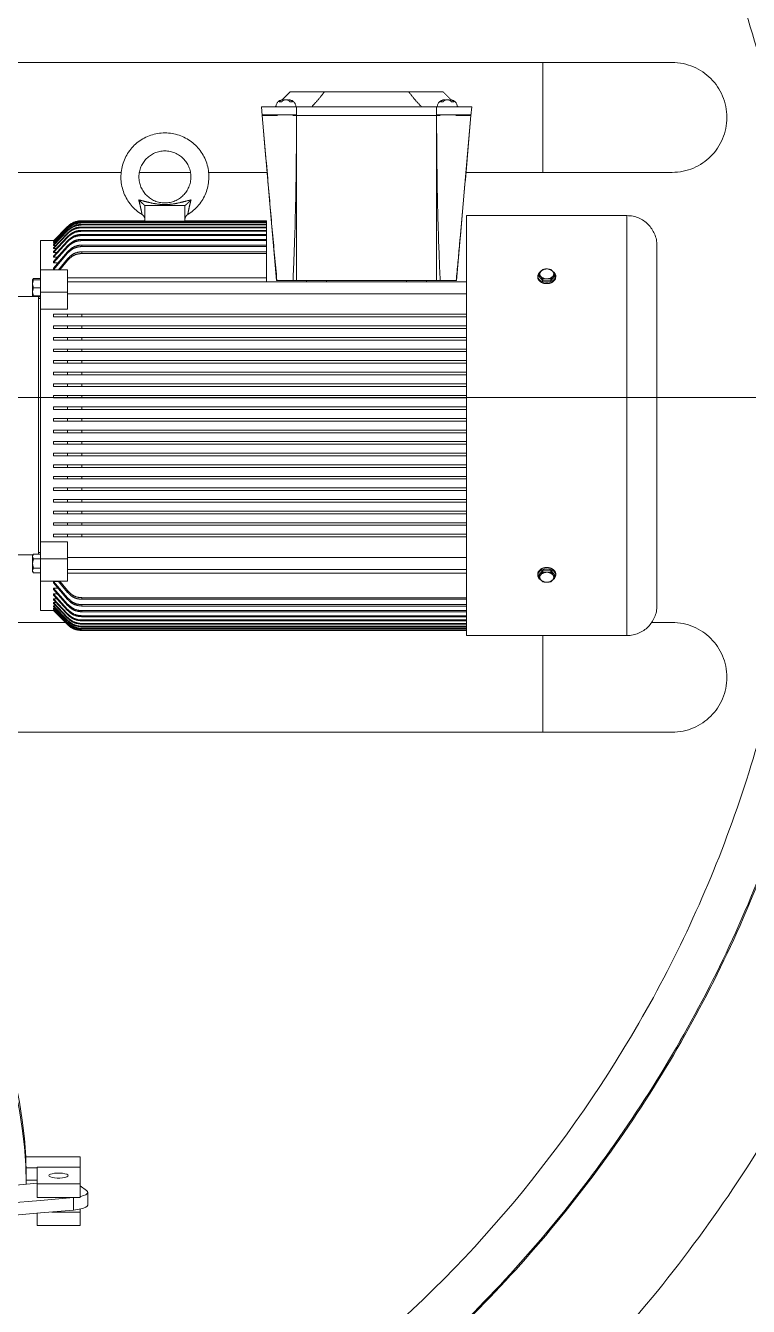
# Model space of a CAD drawing. Extents: x -681219 to -550379, y -242630 to -158199.
# Drawn here: x -647335 to -647000, y -208142 to -207547 of the extents above; entities that cross this region are included whole.
import ezdxf

# ---------------------------------------------------------------- set-up
doc = ezdxf.new("R2010")
doc.units = 0
doc.header["$LTSCALE"] = 1000
doc.linetypes.add('CENTER', pattern=[50.8, 31.75, -6.35, 6.35, -6.35])
doc.linetypes.add('DASHED2', pattern=[9.525, 6.35, -3.175])
doc.layers.get('0').update_dxf_attribs({"linetype": 'CONTINUOUS'})
doc.layers.add('future', color=4, linetype='DASHED2', lineweight=0)

# ---------------------------------------------------------------- blocks, each defined once
blk = doc.blocks.new('Meat tank 1000l-V')
for p, q in [((-460, 155.5), (-520, 155.5)), ((190, 155.5), (-460, 155.5)), ((-460, 130), (-460, 155.5)), ((-460, 155.5), (-460, 104.5)), ((-416.97, 138.19), (-416.99, 138.19)), ((-416.97, 138.19), (-416.74, 138.19)), ((-416.74, 137.91), (-416.74, 138.19)), ((-415.37, 138.19), (-415.82, 138.19)), ((-414.22, 138.19), (-414.44, 138.19)), ((-414.44, 138.19), (-414.44, 137.93)), ((-414.2, 138.19), (-414.22, 138.19)), ((-413.63, 141.9), (-397.71, 141.9)), ((-358.49, 141.9), (-397.71, 141.9)), ((-358.49, 141.9), (-342.57, 141.9)), ((-341.98, 138.19), (-341.99, 138.19)), ((-341.75, 138.19), (-341.98, 138.19)), ((-341.75, 138.19), (-341.75, 137.91)), ((-340.38, 138.19), (-340.83, 138.19)), ((-339.23, 138.19), (-339.45, 138.19)), ((-339.45, 137.93), (-339.45, 138.19)), ((-339.21, 138.19), (-339.23, 138.19)), ((-426.6, 130.96), (-426.94, 134.94)), ((-410.6, 134.94), (-426.94, 134.94)), ((-426.62, 131.22), (-410.6, 131.22)), ((-426.6, 130.96), (-426.62, 131.22)), ((-419.56, 130.96), (-426.6, 130.96)), ((-419.56, 130.94), (-426.59, 130.94)), ((-426.59, 130.94), (-426.59, 130.94)), ((-419.88, 54.22), (-426.59, 130.94)), ((-420.59, 134.94), (-420.14, 135.38)), ((-419.73, 130.96), (-419.73, 130.94)), ((-419.56, 130.94), (-419.56, 130.96)), ((-410.6, 130.96), (-412.36, 130.96)), ((-412.36, 130.96), (-412.36, 130.94)), ((-412.36, 130.94), (-410.6, 130.94)), ((-410.6, 134.94), (-410.6, 130.96)), ((-345.6, 134.94), (-410.6, 134.94)), ((-410.6, 131.22), (-410.6, 130.96)), ((-410.6, 130.96), (-345.6, 130.96)), ((-410.6, 130.96), (-410.6, 130.96)), ((-410.6, 130.96), (-410.6, 130.94)), ((-345.6, 130.94), (-410.6, 130.94)), ((-410.6, 130.94), (-410.6, 54.22)), ((-410.6, 130.94), (-410.6, 130.94)), ((-345.6, 130.96), (-345.6, 134.94)), ((-329.25, 134.94), (-345.6, 134.94)), ((-345.6, 130.96), (-345.59, 130.96)), ((-345.6, 130.96), (-345.6, 130.94)), ((-345.6, 54.22), (-345.6, 130.94)), ((-345.59, 130.94), (-345.6, 130.94)), ((-345.59, 131.22), (-329.58, 131.22)), ((-345.59, 130.96), (-345.59, 131.22)), ((-343.83, 130.96), (-345.59, 130.96)), ((-345.59, 130.94), (-343.83, 130.94)), ((-343.83, 130.94), (-343.83, 130.96)), ((-329.6, 130.96), (-336.64, 130.96)), ((-336.64, 130.96), (-336.64, 130.94)), ((-336.64, 130.94), (-329.6, 130.94)), ((-336.46, 130.94), (-336.46, 130.96)), ((-329.6, 130.94), (-336.31, 54.22)), ((-336.04, 135.37), (-335.61, 134.94)), ((-329.25, 134.94), (-329.6, 130.96)), ((-329.58, 131.22), (-329.6, 130.96)), ((-460, 104.5), (-460, 130)), ((-520, 104.5), (-460, 104.5)), ((-460, 104.5), (-424.28, 104.5)), ((-331.91, 104.5), (-304.71, 104.5)), ((-296.28, 104.5), (-272.51, 104.5)), ((-264.08, 104.5), (-150, 104.5)), ((-424.53, 84.4), (-499.07, 84.4)), ((-499.07, 84.4), (-499.07, -110.6)), ((-424.53, 84.4), (-424.53, -110.6)), ((-293.68, 89.04), (-275.11, 89.04)), ((-293.68, 89.04), (-293.68, 81.79)), ((-275.11, 89.04), (-275.11, 81.79)), ((-293.68, 82.06), (-331.67, 82.06)), ((-331.67, 82.06), (-331.67, 82.02)), ((-331.67, 82.02), (-293.68, 82.02)), ((-331.67, 81.79), (-331.67, 82.02)), ((-245.76, 81.79), (-331.67, 81.79)), ((-331.67, 81.79), (-331.67, 81.68)), ((-331.67, 81.68), (-245.76, 81.68)), ((-331.67, 81.21), (-331.67, 81.68)), ((-245.76, 81.21), (-331.67, 81.21)), ((-331.67, 81.21), (-331.67, 81.04)), ((-331.67, 81.04), (-245.76, 81.04)), ((-331.67, 80.32), (-331.67, 81.04)), ((-245.76, 80.32), (-331.67, 80.32)), ((-331.67, 80.32), (-331.67, 80.08)), ((-331.67, 80.08), (-245.76, 80.08)), ((-331.67, 79.11), (-331.67, 80.08)), ((-245.76, 79.11), (-331.67, 79.11)), ((-331.67, 79.11), (-331.67, 78.79)), ((-331.67, 78.79), (-245.76, 78.79)), ((-331.67, 77.56), (-331.67, 78.79)), ((-245.76, 77.56), (-331.67, 77.56)), ((-331.67, 77.56), (-331.67, 77.17)), ((-245.76, 82.06), (-275.11, 82.06)), ((-275.11, 82.02), (-245.76, 82.02)), ((-245.76, 82.06), (-245.76, 82.02)), ((-245.76, 81.79), (-245.76, 81.68)), ((-245.76, 81.21), (-245.76, 81.04)), ((-245.76, 80.32), (-245.76, 80.08)), ((-245.76, 79.11), (-245.76, 78.79)), ((-245.76, 77.56), (-245.76, 77.17)), ((-239.19, 79.06), (-239.76, 79.46)), ((-239.19, 79.34), (-239.19, 79.3)), ((-232.62, 72.77), (-239.19, 79.34)), ((-239.19, 79.3), (-232.62, 72.73)), ((-239.19, 79.06), (-239.19, 78.95)), ((-232.62, 72.47), (-239.19, 79.06)), ((-239.19, 78.95), (-232.62, 72.35)), ((-239.19, 78.46), (-239.19, 78.29)), ((-232.62, 71.83), (-239.19, 78.46)), ((-239.19, 78.29), (-232.62, 71.64)), ((-239.19, 77.55), (-239.19, 77.3)), ((-232.62, 70.84), (-239.19, 77.55)), ((-331.67, 77.17), (-245.76, 77.17)), ((-331.67, 75.66), (-331.67, 77.17)), ((-245.76, 75.66), (-331.67, 75.66)), ((-331.67, 75.66), (-331.67, 75.19)), ((-331.67, 75.19), (-245.76, 75.19)), ((-331.67, 73.39), (-331.67, 75.19)), ((-245.76, 73.39), (-331.67, 73.39)), ((-331.67, 73.39), (-331.67, 72.83)), ((-331.67, 72.83), (-245.76, 72.83)), ((-331.67, 70.71), (-331.67, 72.83)), ((-245.76, 75.66), (-245.76, 75.19)), ((-245.76, 73.39), (-245.76, 72.83)), ((-239.19, 77.3), (-232.62, 70.57)), ((-239.19, 76.3), (-239.19, 75.97)), ((-232.62, 69.49), (-239.19, 76.3)), ((-239.19, 75.97), (-232.62, 69.13)), ((-239.19, 74.7), (-239.19, 74.29)), ((-232.62, 67.76), (-239.19, 74.7)), ((-239.19, 74.29), (-232.62, 67.32)), ((-239.19, 72.74), (-239.19, 72.25)), ((-232.62, 65.62), (-239.19, 72.74)), ((-239.19, 72.25), (-232.62, 65.09)), ((-232.62, 71.64), (-233.41, 71.64)), ((-232.62, 72.35), (-233.15, 72.35)), ((-232.62, 72.73), (-232.88, 72.73)), ((-226.66, 72.79), (-232.65, 72.79)), ((-232.62, 72.73), (-232.62, 72.77)), ((-232.62, 72.35), (-232.62, 72.47)), ((-232.62, 71.64), (-232.62, 71.83)), ((-226.66, 72.79), (-226.66, 59.17)), ((-245.76, 70.71), (-331.67, 70.71)), ((-331.67, 70.71), (-331.67, 70.05)), ((-331.67, 70.05), (-245.76, 70.05)), ((-331.67, 67.58), (-331.67, 70.05)), ((-245.76, 67.58), (-331.67, 67.58)), ((-331.67, 67.58), (-331.67, 66.82)), ((-331.67, 66.82), (-245.76, 66.82)), ((-331.67, 55.5), (-331.67, 66.82)), ((-245.76, 70.71), (-245.76, 70.05)), ((-245.76, 67.58), (-245.76, 66.82)), ((-239.19, 70.39), (-239.19, 69.8)), ((-232.62, 63.05), (-239.19, 70.39)), ((-239.19, 69.8), (-232.62, 62.41)), ((-239.19, 67.61), (-239.19, 66.92)), ((-232.62, 59.99), (-239.19, 67.61)), ((-239.19, 66.92), (-232.62, 59.24)), ((-232.62, 67.32), (-234.19, 67.32)), ((-232.62, 69.13), (-233.92, 69.13)), ((-232.62, 70.57), (-233.67, 70.57)), ((-232.62, 70.57), (-232.62, 70.84)), ((-232.62, 69.13), (-232.62, 69.49)), ((-232.62, 67.32), (-232.62, 67.76)), ((-232.62, 65.09), (-232.62, 65.62)), ((-463.68, 59.44), (-461.8, 59.64)), ((-461.8, 59.64), (-459.92, 59.44)), ((-239.19, 64.36), (-239.19, 63.56)), ((-234.97, 59.24), (-239.19, 64.36)), ((-239.19, 63.56), (-235.62, 59.17)), ((-232.62, 62.41), (-234.71, 62.41)), ((-232.62, 65.09), (-234.45, 65.09)), ((-232.62, 62.41), (-232.62, 63.05)), ((-232.62, 59.24), (-232.62, 59.99)), ((-465.98, 56.36), (-465.98, 55.84)), ((-465.55, 57.14), (-464.61, 58.49)), ((-465.55, 56.36), (-465.55, 57.14)), ((-464.61, 56.19), (-465.55, 57.14)), ((-463.68, 54.06), (-465.55, 56.36)), ((-464.61, 58.49), (-463.68, 59.44)), ((-463.68, 54.84), (-464.61, 56.19)), ((-461.8, 55.04), (-463.68, 54.84)), ((-463.68, 54.06), (-463.68, 54.84)), ((-459.92, 54.06), (-463.68, 54.06)), ((-459.92, 54.84), (-461.8, 55.04)), ((-459.92, 59.44), (-458.98, 58.49)), ((-458.05, 56.36), (-459.92, 54.06)), ((-458.98, 56.19), (-459.92, 54.84)), ((-459.92, 54.06), (-459.92, 54.84)), ((-458.98, 58.49), (-458.05, 57.14)), ((-458.05, 57.14), (-458.98, 56.19)), ((-458.05, 56.36), (-458.05, 57.14)), ((-457.62, 55.84), (-457.62, 56.36)), ((-239.19, 53.7), (-424.53, 53.7)), ((-419.73, 54.22), (-419.88, 54.22)), ((-412.28, 54.22), (-419.73, 54.22)), ((-412.28, 54.22), (-410.6, 54.22)), ((-345.6, 54.22), (-410.6, 54.22)), ((-405.95, 54.22), (-405.95, 53.7)), ((-396.67, 53.7), (-396.67, 54.22)), ((-359.53, 54.22), (-359.53, 53.7)), ((-350.24, 53.7), (-350.24, 54.22)), ((-345.6, 54.22), (-343.92, 54.22)), ((-336.46, 54.22), (-343.92, 54.22)), ((-336.46, 54.22), (-336.31, 54.22)), ((-331.67, 55.5), (-331.67, 53.7)), ((-239.19, 55.5), (-331.67, 55.5)), ((-226.66, 59.17), (-239.19, 59.17)), ((-239.19, 59.17), (-239.19, 48.84)), ((-232.62, 59.24), (-234.97, 59.24)), ((-226.66, 59.17), (-226.66, 48.84)), ((-226.66, 55.21), (-223.28, 55.21)), ((-226.66, 54.63), (-223.28, 54.63)), ((-222.95, 54.63), (-223.28, 55.21)), ((-223.1, 54.63), (-223.28, 55.21)), ((-222.95, 52.78), (-223.28, 54.63)), ((-223.28, 54.63), (-222.95, 54.63)), ((-222.95, 52.78), (-222.95, 54.63)), ((-424.53, 48.13), (-239.19, 48.13)), ((-226.66, 48.84), (-239.19, 48.84)), ((-239.19, 48.84), (-239.19, 40.95)), ((-226.66, 50.92), (-223.28, 50.92)), ((-226.66, 48.84), (-226.66, 40.95)), ((-223.28, 50.92), (-222.95, 52.78)), ((-222.95, 49.06), (-223.28, 50.92)), ((-223.28, 47.2), (-222.95, 49.06)), ((-222.95, 49.06), (-222.95, 52.78)), ((-222.95, 47.2), (-222.95, 49.06)), ((-223.28, 47.2), (-226.66, 47.2)), ((-226.66, 46.63), (-225.66, 46.63)), ((-225.66, 45.9), (-226.66, 45.9)), ((-193.36, 46.9), (-225.66, 46.9)), ((-225.66, -72.83), (-225.66, 46.9)), ((-222.95, 47.2), (-223.28, 47.2)), ((-223.19, 46.9), (-223.1, 47.2)), ((-223.12, 46.9), (-222.95, 47.2)), ((-245.76, 38.59), (-424.53, 38.59)), ((-424.53, 37.39), (-245.76, 37.39)), ((-245.76, 37.39), (-245.76, 38.59)), ((-226.66, 40.95), (-239.19, 40.95)), ((-239.19, 38.59), (-239.19, 37.39)), ((-232.62, 38.59), (-239.19, 38.59)), ((-239.19, 37.39), (-232.62, 37.39)), ((-232.62, 37.39), (-232.62, 38.59)), ((-226.66, -67.15), (-226.66, 40.95)), ((-245.76, 33.21), (-424.53, 33.21)), ((-424.53, 32.01), (-245.76, 32.01)), ((-245.76, 32.01), (-245.76, 33.21)), ((-239.19, 33.21), (-239.19, 32.01)), ((-232.62, 33.21), (-239.19, 33.21)), ((-239.19, 32.01), (-232.62, 32.01)), ((-232.62, 32.01), (-232.62, 33.21)), ((-245.76, 27.84), (-424.53, 27.84)), ((-424.53, 26.63), (-245.76, 26.63)), ((-245.76, 26.63), (-245.76, 27.84)), ((-239.19, 27.84), (-239.19, 26.63)), ((-232.62, 27.84), (-239.19, 27.84)), ((-239.19, 26.63), (-232.62, 26.63)), ((-232.62, 26.63), (-232.62, 27.84)), ((-245.76, 22.46), (-424.53, 22.46)), ((-424.53, 21.25), (-245.76, 21.25)), ((-245.76, 21.25), (-245.76, 22.46)), ((-239.19, 22.46), (-239.19, 21.25)), ((-232.62, 22.46), (-239.19, 22.46)), ((-239.19, 21.25), (-232.62, 21.25)), ((-232.62, 21.25), (-232.62, 22.46)), ((-245.76, 17.08), (-424.53, 17.08)), ((-424.53, 15.88), (-245.76, 15.88)), ((-245.76, 15.88), (-245.76, 17.08)), ((-239.19, 17.08), (-239.19, 15.88)), ((-232.62, 17.08), (-239.19, 17.08)), ((-239.19, 15.88), (-232.62, 15.88)), ((-232.62, 15.88), (-232.62, 17.08)), ((-245.76, 11.7), (-424.53, 11.7)), ((-424.53, 10.5), (-245.76, 10.5)), ((-245.76, 6.32), (-424.53, 6.32)), ((-245.76, 10.5), (-245.76, 11.7)), ((-245.76, 5.12), (-245.76, 6.32)), ((-239.19, 11.7), (-239.19, 10.5)), ((-232.62, 11.7), (-239.19, 11.7)), ((-239.19, 10.5), (-232.62, 10.5)), ((-239.19, 6.32), (-239.19, 5.12)), ((-232.62, 6.32), (-239.19, 6.32)), ((-232.62, 10.5), (-232.62, 11.7)), ((-232.62, 5.12), (-232.62, 6.32)), ((-424.53, 5.12), (-245.76, 5.12)), ((-245.76, 0.95), (-424.53, 0.95)), ((-245.76, -0.26), (-245.76, 0.95)), ((-239.19, 5.12), (-232.62, 5.12)), ((-239.19, 0.95), (-239.19, -0.26)), ((-232.62, 0.95), (-239.19, 0.95)), ((-232.62, -0.26), (-232.62, 0.95)), ((-424.53, -0.26), (-245.76, -0.26)), ((-245.76, -4.43), (-424.53, -4.43)), ((-424.53, -5.64), (-245.76, -5.64)), ((-245.76, -5.64), (-245.76, -4.43)), ((-239.19, -0.26), (-232.62, -0.26)), ((-239.19, -4.43), (-239.19, -5.64)), ((-232.62, -4.43), (-239.19, -4.43)), ((-239.19, -5.64), (-232.62, -5.64)), ((-232.62, -5.64), (-232.62, -4.43)), ((-245.76, -9.81), (-424.53, -9.81)), ((-424.53, -11.01), (-245.76, -11.01)), ((-245.76, -11.01), (-245.76, -9.81)), ((-239.19, -9.81), (-239.19, -11.01)), ((-232.62, -9.81), (-239.19, -9.81)), ((-239.19, -11.01), (-232.62, -11.01)), ((-232.62, -11.01), (-232.62, -9.81)), ((-245.76, -15.19), (-424.53, -15.19)), ((-424.53, -16.39), (-245.76, -16.39)), ((-245.76, -16.39), (-245.76, -15.19)), ((-239.19, -15.19), (-239.19, -16.39)), ((-232.62, -15.19), (-239.19, -15.19)), ((-239.19, -16.39), (-232.62, -16.39)), ((-232.62, -16.39), (-232.62, -15.19)), ((-245.76, -20.56), (-424.53, -20.56)), ((-424.53, -21.77), (-245.76, -21.77)), ((-245.76, -21.77), (-245.76, -20.56)), ((-239.19, -20.56), (-239.19, -21.77)), ((-232.62, -20.56), (-239.19, -20.56)), ((-239.19, -21.77), (-232.62, -21.77)), ((-232.62, -21.77), (-232.62, -20.56)), ((-245.76, -25.94), (-424.53, -25.94)), ((-424.53, -27.15), (-245.76, -27.15)), ((-245.76, -27.15), (-245.76, -25.94)), ((-239.19, -25.94), (-239.19, -27.15)), ((-232.62, -25.94), (-239.19, -25.94)), ((-239.19, -27.15), (-232.62, -27.15)), ((-232.62, -27.15), (-232.62, -25.94)), ((-245.76, -31.32), (-424.53, -31.32)), ((-424.53, -32.52), (-245.76, -32.52)), ((-245.76, -32.52), (-245.76, -31.32)), ((-239.19, -31.32), (-239.19, -32.52)), ((-232.62, -31.32), (-239.19, -31.32)), ((-239.19, -32.52), (-232.62, -32.52)), ((-232.62, -32.52), (-232.62, -31.32)), ((-245.76, -36.7), (-424.53, -36.7)), ((-424.53, -37.9), (-245.76, -37.9)), ((-245.76, -37.9), (-245.76, -36.7)), ((-239.19, -36.7), (-239.19, -37.9)), ((-232.62, -36.7), (-239.19, -36.7)), ((-239.19, -37.9), (-232.62, -37.9)), ((-232.62, -37.9), (-232.62, -36.7)), ((-245.76, -42.08), (-424.53, -42.08)), ((-424.53, -43.28), (-245.76, -43.28)), ((-245.76, -47.45), (-424.53, -47.45)), ((-245.76, -43.28), (-245.76, -42.08)), ((-245.76, -48.66), (-245.76, -47.45)), ((-239.19, -42.08), (-239.19, -43.28)), ((-232.62, -42.08), (-239.19, -42.08)), ((-239.19, -43.28), (-232.62, -43.28)), ((-239.19, -47.45), (-239.19, -48.66)), ((-232.62, -47.45), (-239.19, -47.45)), ((-232.62, -43.28), (-232.62, -42.08)), ((-232.62, -48.66), (-232.62, -47.45)), ((-424.53, -48.66), (-245.76, -48.66)), ((-245.76, -52.83), (-424.53, -52.83)), ((-245.76, -54.04), (-245.76, -52.83)), ((-239.19, -48.66), (-232.62, -48.66)), ((-239.19, -52.83), (-239.19, -54.04)), ((-232.62, -52.83), (-239.19, -52.83)), ((-232.62, -54.04), (-232.62, -52.83)), ((-424.53, -54.04), (-245.76, -54.04)), ((-245.76, -58.21), (-424.53, -58.21)), ((-424.53, -59.41), (-245.76, -59.41)), ((-245.76, -59.41), (-245.76, -58.21)), ((-239.19, -54.04), (-232.62, -54.04)), ((-239.19, -58.21), (-239.19, -59.41)), ((-232.62, -58.21), (-239.19, -58.21)), ((-239.19, -59.41), (-232.62, -59.41)), ((-232.62, -59.41), (-232.62, -58.21)), ((-245.76, -63.59), (-424.53, -63.59)), ((-424.53, -64.79), (-245.76, -64.79)), ((-245.76, -64.79), (-245.76, -63.59)), ((-239.19, -63.59), (-239.19, -64.79)), ((-232.62, -63.59), (-239.19, -63.59)), ((-239.19, -64.79), (-232.62, -64.79)), ((-232.62, -64.79), (-232.62, -63.59)), ((-239.19, -67.15), (-226.66, -67.15)), ((-239.19, -75.04), (-239.19, -67.15)), ((-226.66, -67.15), (-226.66, -75.04)), ((-239.19, -74.33), (-424.53, -74.33)), ((-226.66, -75.04), (-239.19, -75.04)), ((-239.19, -75.04), (-239.19, -85.37)), ((-226.66, -72.1), (-225.66, -72.1)), ((-226.66, -72.83), (-223.28, -72.83)), ((-226.66, -74.97), (-223.28, -74.97)), ((-226.66, -75.04), (-226.66, -85.37)), ((-222.95, -73.4), (-223.28, -72.83)), ((-222.95, -73.9), (-223.28, -72.83)), ((-223.28, -74.97), (-222.95, -73.9)), ((-222.95, -77.12), (-223.28, -74.97)), ((-223.28, -79.26), (-222.95, -77.12)), ((-223.12, -73.1), (-193.36, -73.1)), ((-222.95, -73.9), (-222.95, -73.4)), ((-222.95, -77.12), (-222.95, -73.9)), ((-222.95, -80.34), (-222.95, -77.12)), ((-465.98, -82.04), (-465.98, -82.56)), ((-465.55, -82.56), (-463.68, -80.26)), ((-465.55, -83.34), (-464.61, -82.39)), ((-465.55, -82.56), (-465.55, -83.34)), ((-464.61, -82.39), (-463.68, -81.04)), ((-463.68, -80.26), (-459.92, -80.26)), ((-463.68, -80.26), (-463.68, -81.04)), ((-463.68, -81.04), (-461.8, -81.24)), ((-461.8, -81.24), (-459.92, -81.04)), ((-459.92, -81.04), (-459.92, -80.26)), ((-459.92, -80.26), (-458.05, -82.56)), ((-459.92, -81.04), (-458.98, -82.39)), ((-458.98, -82.39), (-458.05, -83.34)), ((-458.05, -82.56), (-458.05, -83.34)), ((-457.62, -82.56), (-457.62, -82.04)), ((-424.53, -79.9), (-239.19, -79.9)), ((-424.53, -81.7), (-239.19, -81.7)), ((-226.66, -79.26), (-223.28, -79.26)), ((-226.66, -81.41), (-223.28, -81.41)), ((-222.95, -80.34), (-223.28, -79.26)), ((-223.28, -81.41), (-222.95, -80.34)), ((-223.28, -81.41), (-222.95, -80.83)), ((-222.95, -80.83), (-222.95, -80.34)), ((-464.61, -84.69), (-465.55, -83.34)), ((-463.68, -85.64), (-464.61, -84.69)), ((-461.8, -85.84), (-463.68, -85.64)), ((-459.92, -85.64), (-461.8, -85.84)), ((-458.98, -84.69), (-459.92, -85.64)), ((-458.05, -83.34), (-458.98, -84.69)), ((-226.66, -85.37), (-239.19, -85.37)), ((-235.62, -85.37), (-239.19, -89.76)), ((-239.19, -90.56), (-234.97, -85.44)), ((-232.62, -85.44), (-239.19, -93.12)), ((-239.19, -93.81), (-232.62, -86.19)), ((-232.62, -88.61), (-239.19, -96)), ((-234.97, -85.44), (-232.62, -85.44)), ((-234.71, -88.61), (-232.62, -88.61)), ((-232.62, -86.19), (-232.62, -85.44)), ((-232.62, -89.25), (-232.62, -88.61)), ((-226.66, -98.99), (-226.66, -85.37)), ((-245.76, -93.02), (-424.53, -93.02)), ((-424.53, -93.78), (-245.76, -93.78)), ((-245.76, -93.78), (-245.76, -93.02)), ((-239.19, -96.59), (-232.62, -89.25)), ((-239.19, -89.76), (-239.19, -90.56)), ((-232.62, -91.29), (-239.19, -98.45)), ((-239.19, -98.94), (-232.62, -91.82)), ((-239.19, -93.12), (-239.19, -93.81)), ((-232.62, -93.52), (-239.19, -100.49)), ((-239.19, -100.9), (-232.62, -93.96)), ((-234.45, -91.29), (-232.62, -91.29)), ((-234.19, -93.52), (-232.62, -93.52)), ((-232.62, -91.82), (-232.62, -91.29)), ((-232.62, -93.96), (-232.62, -93.52)), ((-245.76, -96.25), (-424.53, -96.25)), ((-424.53, -96.91), (-245.76, -96.91)), ((-245.76, -99.03), (-424.53, -99.03)), ((-424.53, -99.59), (-245.76, -99.59)), ((-245.76, -96.91), (-245.76, -96.25)), ((-245.76, -99.59), (-245.76, -99.03)), ((-232.62, -95.33), (-239.19, -102.17)), ((-239.19, -102.5), (-232.62, -95.69)), ((-239.19, -96), (-239.19, -96.59)), ((-232.62, -96.77), (-239.19, -103.5)), ((-239.19, -103.75), (-232.62, -97.04)), ((-232.62, -97.84), (-239.19, -104.49)), ((-239.19, -104.66), (-232.62, -98.03)), ((-239.19, -98.45), (-239.19, -98.94)), ((-232.62, -98.55), (-239.19, -105.15)), ((-239.19, -105.26), (-232.62, -98.67)), ((-232.62, -98.93), (-239.19, -105.5)), ((-239.19, -105.54), (-232.62, -98.97)), ((-239.19, -100.49), (-239.19, -100.9)), ((-233.92, -95.33), (-232.62, -95.33)), ((-233.67, -96.77), (-232.62, -96.77)), ((-233.41, -97.84), (-232.62, -97.84)), ((-233.15, -98.55), (-232.62, -98.55)), ((-232.88, -98.93), (-232.62, -98.93)), ((-232.65, -98.99), (-226.66, -98.99)), ((-232.62, -95.69), (-232.62, -95.33)), ((-232.62, -97.04), (-232.62, -96.77)), ((-232.62, -98.03), (-232.62, -97.84)), ((-232.62, -98.67), (-232.62, -98.55)), ((-232.62, -98.97), (-232.62, -98.93)), ((-510.59, -104.5), (-520, -104.5)), ((-245.76, -101.39), (-424.53, -101.39)), ((-424.53, -101.86), (-245.76, -101.86)), ((-245.76, -103.37), (-424.53, -103.37)), ((-424.53, -103.76), (-245.76, -103.76)), ((-245.76, -104.99), (-424.53, -104.99)), ((-424.53, -105.31), (-245.76, -105.31)), ((-245.76, -106.28), (-424.53, -106.28)), ((-424.53, -106.52), (-245.76, -106.52)), ((-245.76, -101.86), (-245.76, -101.39)), ((-245.76, -103.76), (-245.76, -103.37)), ((-245.76, -105.31), (-245.76, -104.99)), ((-245.76, -106.52), (-245.76, -106.28)), ((-239.19, -102.17), (-239.19, -102.5)), ((-239.19, -103.5), (-239.19, -103.75)), ((-239.19, -104.49), (-239.19, -104.66)), ((-239.19, -105.15), (-239.19, -105.26)), ((-239.19, -105.5), (-239.19, -105.54)), ((-172.2, -104.5), (-238.15, -104.5)), ((-499.07, -110.6), (-424.53, -110.6)), ((-460, -155.5), (-460, -110.6)), ((-460, -110.6), (-460, -130)), ((-245.76, -107.24), (-424.53, -107.24)), ((-424.53, -107.41), (-245.76, -107.41)), ((-245.76, -107.88), (-424.53, -107.88)), ((-424.53, -107.99), (-245.76, -107.99)), ((-245.76, -108.22), (-424.53, -108.22)), ((-424.53, -108.26), (-245.76, -108.26)), ((-245.76, -107.41), (-245.76, -107.24)), ((-245.76, -107.99), (-244.86, -107.83)), ((-245.76, -107.99), (-245.76, -107.88)), ((-245.76, -108.26), (-245.76, -108.22)), ((-460, -130), (-460, -155.5)), ((-520, -155.5), (-460, -155.5)), ((-460, -155.5), (190, -155.5)), ((-245, -352.63), (-219.72, -352.63)), ((-245, -357.52), (-245, -352.63)), ((-245, -357.52), (-225, -357.52)), ((-245, -365.28), (-245, -357.52)), ((-225, -357.52), (-225, -365.28)), ((-219.93, -357.81), (-225, -357.81)), ((-247.97, -368.28), (-245, -366.21)), ((-225, -365.28), (-245, -365.28)), ((-245, -371.56), (-245, -365.28)), ((-220, -363.6), (-225, -363.6)), ((-225, -371.56), (-225, -365.28)), ((-220, -363.29), (-220, -365.36)), ((-248.59, -369.18), (-248.59, -374.97)), ((-245, -371.56), (-225, -371.56)), ((-242.49, -371.56), (-241.93, -371.62)), ((-241.93, -371.62), (-241.93, -377.41)), ((-245, -376.96), (-245, -378.32)), ((-231.79, -378.32), (-245, -378.32)), ((-245, -384.6), (-245, -378.32)), ((-225, -384.6), (-225, -378.91)), ((-225, -384.6), (-245, -384.6))]:
    blk.add_line(p, q)
at = {"color": 8, "linetype": 'CENTER'}
blk.add_line((-973.46, 0), (1502.39, 0), dxfattribs=at)
at = {"flags": 128}
for points in [[(-458.98, 58.54), (-458.53, 58.2), (-457.91, 57.44), (-457.63, 56.58), (-457.72, 55.7), (-458.18, 54.88), (-458.96, 54.19), (-459.99, 53.7), (-461.18, 53.44), (-462.42, 53.44), (-463.61, 53.7), (-464.64, 54.19), (-465.42, 54.88), (-465.87, 55.7), (-465.97, 56.58), (-465.69, 57.44), (-465.07, 58.2), (-464.65, 58.52)], [(-464.67, -84.7), (-465.42, -84.04), (-465.87, -83.22), (-465.97, -82.34), (-465.69, -81.48), (-465.07, -80.72), (-464.15, -80.12), (-463.03, -79.73), (-461.8, -79.6)], [(-461.8, -79.6), (-460.57, -79.73), (-459.44, -80.12), (-458.53, -80.72), (-457.91, -81.48), (-457.63, -82.34), (-457.72, -83.22), (-458.18, -84.04), (-458.96, -84.72), (-458.97, -84.73)], [(-220, -363.29), (-219.99, -361.17), (-219.72, -352.67), (-219.11, -344.18), (-218.14, -335.73), (-216.83, -327.32), (-215.16, -318.97), (-213.15, -310.69), (-210.8, -302.5), (-208.12, -294.4), (-205.1, -286.41), (-201.75, -278.55), (-198.08, -270.82), (-194.09, -263.24), (-189.79, -255.82), (-185.18, -248.57), (-180.28, -241.5), (-175.09, -234.63), (-169.63, -227.97), (-163.88, -221.52), (-157.88, -215.3), (-151.62, -209.32), (-145.13, -203.58), (-138.39, -198.1), (-131.44, -192.89), (-124.28, -187.94), (-116.91, -183.28), (-109.36, -178.91), (-101.64, -174.83), (-93.75, -171.05), (-85.71, -167.58), (-77.54, -164.43), (-69.24, -161.59), (-60.83, -159.07), (-52.32, -156.89), (-46.06, -155.5)], [(-219.99, -365.36), (-219.99, -365.05), (-219.72, -356.55), (-219.11, -348.07), (-218.14, -339.61), (-216.83, -331.21), (-215.16, -322.86), (-213.15, -314.58), (-210.8, -306.38), (-208.12, -298.28), (-205.1, -290.29), (-201.75, -282.43), (-198.08, -274.7), (-194.09, -267.12), (-189.79, -259.7), (-185.18, -252.45), (-180.28, -245.39), (-175.09, -238.52), (-169.63, -231.85), (-163.88, -225.41), (-157.88, -219.19), (-151.62, -213.2), (-145.13, -207.47), (-138.39, -201.99), (-131.44, -196.77), (-124.28, -191.83), (-116.91, -187.16), (-109.36, -182.79), (-101.64, -178.71), (-93.75, -174.93), (-85.71, -171.46), (-77.54, -168.31), (-69.24, -165.47), (-60.83, -162.96), (-52.32, -160.77), (-43.73, -158.91), (-35.07, -157.39), (-26.35, -156.2), (-19.4, -155.5)], [(-230.5, -361.4), (-230.68, -361.73), (-231.21, -362.03), (-232.05, -362.28), (-233.13, -362.46), (-234.36, -362.55), (-235.64, -362.55), (-236.87, -362.46), (-237.95, -362.28), (-238.79, -362.03), (-239.32, -361.73), (-239.5, -361.4), (-239.32, -361.07), (-238.79, -360.77), (-237.95, -360.52), (-236.87, -360.34), (-235.64, -360.25), (-234.36, -360.25), (-233.13, -360.34), (-232.05, -360.52), (-231.21, -360.77), (-230.68, -361.07), (-230.5, -361.4)], [(-247.97, -368.28), (-248.47, -368.77), (-248.58, -369.28), (-248.3, -369.79), (-247.65, -370.27), (-246.64, -370.71), (-245.31, -371.09), (-245, -371.16)], [(-225, -364.92), (-216.8, -365.63), (-201.72, -366.87), (-186.54, -368.02), (-171.26, -369.07), (-155.89, -370.04), (-140.43, -370.91), (-124.91, -371.7), (-109.32, -372.39), (-93.67, -372.99), (-77.98, -373.49), (-62.24, -373.91), (-46.47, -374.23), (-30.68, -374.46), (-14.87, -374.59), (0.95, -374.63), (16.76, -374.58), (32.57, -374.43), (48.36, -374.19), (64.13, -373.86), (79.86, -373.44), (95.55, -372.92), (111.19, -372.31), (126.77, -371.61), (142.29, -370.81), (157.73, -369.93), (173.09, -368.95), (188.36, -367.88), (203.53, -366.73)], [(203.53, -374.83), (187.96, -375.97), (172.29, -377.01), (156.54, -377.96), (140.7, -378.82), (124.8, -379.59), (108.83, -380.26), (92.81, -380.85), (76.75, -381.34), (60.64, -381.74), (44.5, -382.04), (28.35, -382.25), (12.17, -382.37), (-4, -382.39), (-20.18, -382.32), (-36.35, -382.16), (-52.49, -381.9), (-68.62, -381.55), (-84.7, -381.11), (-100.75, -380.57), (-116.74, -379.94), (-132.68, -379.22), (-148.55, -378.41), (-164.34, -377.5), (-180.06, -376.5), (-195.68, -375.42), (-211.21, -374.24), (-226.63, -372.97), (-241.93, -371.62)], [(-241.93, -377.41), (-243.72, -377.19), (-245.31, -376.89), (-246.64, -376.51), (-247.65, -376.07), (-248.3, -375.59), (-248.58, -375.08), (-248.59, -374.97)], [(203.53, -380.63), (187.96, -381.76), (172.29, -382.8), (156.54, -383.76), (140.7, -384.62), (124.8, -385.38), (108.83, -386.06), (92.81, -386.64), (76.75, -387.13), (60.64, -387.53), (44.5, -387.84), (28.35, -388.05), (12.17, -388.16), (-4, -388.19), (-20.18, -388.12), (-36.35, -387.95), (-52.49, -387.7), (-68.62, -387.35), (-84.7, -386.9), (-100.75, -386.37), (-116.74, -385.74), (-132.68, -385.02), (-148.55, -384.2), (-164.34, -383.3), (-180.06, -382.3), (-195.68, -381.21), (-211.21, -380.03), (-226.63, -378.77), (-241.93, -377.41)]]:
    blk.add_lwpolyline(points, dxfattribs=at)
blk.add_circle((-284.39, 102.38), 12.07)
for centre, radius, start, end in [((0, 0), 660, 2.61273, 270), ((0, 0), 603.52, 7.09085, 270), ((0, 0), 603, 90, 352.90303), ((0, 0), 582.25, 90, 352.6487), ((-520, 130), 25.5, 90, 180), ((-520, 130), 25.5, 90, 270), ((-416.99, 134.94), 3.25, 90, 180), ((-414.2, 134.94), 3.25, 0, 90), ((-341.99, 134.94), 3.25, 90, 180), ((-339.21, 134.94), 3.25, 0, 90), ((-520, 130), 25.5, 180, 270), ((-284.39, 102.38), 20.43, 301.32907, 238.67119), ((-499.07, 70.47), 13.93, 90, 180), ((-461.95, 55.99), 3.65, 87.59225, 136.82305), ((-461.65, 55.99), 3.65, 43.17695, 92.40775), ((-463.3, 57.34), 1.75, 138.89385, 221.10615), ((-461.95, 58.69), 3.65, 223.17695, 272.40775), ((-461.65, 58.69), 3.65, 267.59225, 316.82305), ((-460.3, 57.34), 1.75, 318.89385, 41.10615), ((-463.3, -83.54), 1.75, 138.89385, 221.10615), ((-461.95, -84.89), 3.65, 87.59225, 136.82305), ((-461.65, -84.89), 3.65, 43.17695, 92.40775), ((-460.3, -83.54), 1.75, 318.89385, 41.10615), ((-461.95, -82.19), 3.65, 223.17695, 272.40775), ((-461.65, -82.19), 3.65, 267.59225, 316.82305), ((-499.07, -96.67), 13.93, 180, 270), ((-520, -130), 25.5, 90, 270), ((-520, -130), 25.5, 90, 180), ((-520, -130), 25.5, 180, 270)]:
    blk.add_arc(centre, radius, start, end)
for points, knots in [([(-418.71, 137.24), (-418.5, 137.47), (-418.09, 137.93), (-417.45, 138.16), (-417.08, 138.18), (-416.97, 138.19)], [0, 0, 0, 0, 0.412474, 0.824334, 1, 1, 1, 1]), ([(-418.71, 137.24), (-418.41, 137.29), (-418.03, 137.36), (-417.65, 137.26), (-417.56, 137.24)], [0, 0, 0, 0, 0.778853, 1, 1, 1, 1]), ([(-415.82, 138.19), (-415.97, 138.18), (-416.4, 138.15), (-417.03, 137.86), (-417.4, 137.42), (-417.56, 137.24)], [0, 0, 0, 0, 0.24113, 0.677233, 1, 1, 1, 1]), ([(-417.43, 138.1), (-417.41, 138.12), (-416.19, 139.34), (-414.9, 140.63), (-413.63, 141.9)], [0, 0, 0, 0, 0.017251, 1, 1, 1, 1]), ([(-413.62, 137.24), (-413.83, 137.47), (-414.25, 137.93), (-414.88, 138.16), (-415.26, 138.18), (-415.37, 138.19)], [0, 0, 0, 0, 0.4124736, 0.824334, 1, 1, 1, 1]), ([(-414.22, 138.19), (-414.07, 138.18), (-413.63, 138.15), (-413.01, 137.86), (-412.63, 137.42), (-412.47, 137.24)], [0, 0, 0, 0, 0.2411298, 0.6772326, 1, 1, 1, 1]), ([(-413.62, 137.24), (-413.32, 137.29), (-412.94, 137.36), (-412.56, 137.26), (-412.47, 137.24)], [0, 0, 0, 0, 0.778853, 1, 1, 1, 1]), ([(-397.71, 141.9), (-398.66, 140.64), (-400.48, 138.25), (-402.62, 136), (-403.63, 134.94)], [0, 0, 0, 0, 0.527276, 1, 1, 1, 1]), ([(-352.56, 134.94), (-353.57, 136), (-355.72, 138.25), (-357.53, 140.64), (-358.49, 141.9)], [0, 0, 0, 0, 0.472724, 1, 1, 1, 1]), ([(-343.72, 137.24), (-343.51, 137.47), (-343.1, 137.93), (-342.46, 138.16), (-342.09, 138.18), (-341.98, 138.19)], [0, 0, 0, 0, 0.412474, 0.824334, 1, 1, 1, 1]), ([(-343.72, 137.24), (-343.42, 137.29), (-343.03, 137.36), (-342.65, 137.26), (-342.57, 137.24)], [0, 0, 0, 0, 0.778853, 1, 1, 1, 1]), ([(-342.57, 141.9), (-341.3, 140.63), (-340.01, 139.34), (-338.8, 138.13), (-338.78, 138.11)], [0, 0, 0, 0, 0.9875071, 1, 1, 1, 1]), ([(-340.83, 138.19), (-340.98, 138.18), (-341.41, 138.15), (-342.04, 137.86), (-342.41, 137.42), (-342.57, 137.24)], [0, 0, 0, 0, 0.24113, 0.677233, 1, 1, 1, 1]), ([(-338.63, 137.24), (-338.84, 137.47), (-339.25, 137.93), (-339.89, 138.16), (-340.26, 138.18), (-340.38, 138.19)], [0, 0, 0, 0, 0.412474, 0.824334, 1, 1, 1, 1]), ([(-339.23, 138.19), (-339.07, 138.18), (-338.64, 138.15), (-338.02, 137.86), (-337.64, 137.42), (-337.48, 137.24)], [0, 0, 0, 0, 0.24113, 0.677233, 1, 1, 1, 1]), ([(-338.63, 137.24), (-338.33, 137.29), (-337.94, 137.36), (-337.57, 137.26), (-337.48, 137.24)], [0, 0, 0, 0, 0.778853, 1, 1, 1, 1]), ([(-419.73, 54.22), (-420.27, 59.89), (-421.74, 75.49), (-423.98, 101.07), (-425.72, 120.98), (-426.59, 130.94)], [0, 0, 0, 0, 0.221732, 0.610816, 1, 1, 1, 1]), ([(-410.6, 130.94), (-410.66, 121.16), (-410.77, 103.49), (-411.31, 77.91), (-411.95, 62.12), (-412.28, 54.22)], [0, 0, 0, 0, 0.381992, 0.690962, 1, 1, 1, 1]), ([(-343.92, 54.22), (-344.16, 59.89), (-344.82, 75.49), (-345.41, 101.07), (-345.53, 120.98), (-345.59, 130.94)], [0, 0, 0, 0, 0.221732, 0.610816, 1, 1, 1, 1]), ([(-329.6, 130.94), (-330.46, 121.16), (-332, 103.49), (-334.24, 77.91), (-335.72, 62.12), (-336.46, 54.22)], [0, 0, 0, 0, 0.381992, 0.690962, 1, 1, 1, 1]), ([(-295.02, 84.93), (-295.02, 84.97), (-295.04, 85.05), (-295.15, 85.64), (-295.31, 86.46), (-295.58, 87.72), (-295.99, 89.54), (-296.34, 91), (-296.53, 91.77)], [0, 0, 0, 0, 0.125027, 0.250352, 0.372009, 0.500119, 0.739065, 1, 1, 1, 1]), ([(-296.53, 91.77), (-296.44, 91.67), (-296.29, 91.52), (-295.99, 91.22), (-295.49, 90.72), (-294.89, 90.13), (-294.35, 89.62), (-294.01, 89.31), (-293.76, 89.09), (-293.71, 89.06), (-293.68, 89.04)], [0, 0, 0, 0, 0.080986, 0.125192, 0.250153, 0.499433, 0.630452, 0.749923, 0.873765, 1, 1, 1, 1]), ([(-296.53, 91.77), (-295.18, 91.41), (-292.48, 90.68), (-288.49, 89.77), (-284.3, 89.43), (-280.15, 89.8), (-276.23, 90.7), (-273.58, 91.41), (-272.26, 91.77)], [0, 0, 0, 0, 0.167863, 0.337611, 0.504683, 0.668827, 0.835282, 1, 1, 1, 1]), ([(-275.11, 89.04), (-275.08, 89.06), (-275.03, 89.09), (-274.78, 89.31), (-274.44, 89.62), (-273.72, 90.31), (-272.94, 91.07), (-272.35, 91.67), (-272.26, 91.77)], [0, 0, 0, 0, 0.126517, 0.250593, 0.370408, 0.501515, 0.920901, 1, 1, 1, 1]), ([(-272.26, 91.77), (-272.44, 91.01), (-272.8, 89.54), (-273.21, 87.72), (-273.48, 86.46), (-273.64, 85.64), (-273.75, 85.05), (-273.76, 84.97), (-273.77, 84.93)], [0, 0, 0, 0, 0.260731, 0.499516, 0.627984, 0.749972, 0.876763, 1, 1, 1, 1]), ([(-295.02, 84.93), (-294.83, 84.79), (-294.44, 84.52), (-294.01, 83.93), (-293.73, 83.26), (-293.7, 82.78), (-293.68, 82.55)], [0, 0, 0, 0, 0.245859, 0.5, 0.754141, 1, 1, 1, 1]), ([(-275.11, 82.55), (-275.09, 82.78), (-275.06, 83.26), (-274.78, 83.93), (-274.35, 84.52), (-273.96, 84.79), (-273.77, 84.93)], [0, 0, 0, 0, 0.24586, 0.5, 0.754141, 1, 1, 1, 1]), ([(-243.43, 81.63), (-243.86, 81.78), (-244.61, 82.05), (-245.41, 82.05), (-245.76, 82.06)], [0, 0, 0, 0, 0.568687, 1, 1, 1, 1]), ([(-245.76, 82.02), (-244.71, 81.92), (-242.63, 81.71), (-240.45, 80.48), (-239.44, 79.53), (-239.19, 79.3)], [0, 0, 0, 0, 0.429049, 0.858095, 1, 1, 1, 1]), ([(-242.85, 81.19), (-243.47, 81.41), (-244.41, 81.76), (-245.41, 81.78), (-245.76, 81.79)], [0, 0, 0, 0, 0.652491, 1, 1, 1, 1]), ([(-245.76, 81.68), (-244.72, 81.58), (-242.64, 81.37), (-240.46, 80.14), (-239.45, 79.19), (-239.19, 78.95)], [0, 0, 0, 0, 0.427588, 0.85515, 1, 1, 1, 1]), ([(-239.19, 78.46), (-239.99, 79.13), (-241.6, 80.46), (-244.02, 81.14), (-245.41, 81.2), (-245.76, 81.21)], [0, 0, 0, 0, 0.4275649, 0.8552244, 1, 1, 1, 1]), ([(-245.76, 81.04), (-244.72, 80.93), (-242.65, 80.73), (-240.47, 79.49), (-239.46, 78.54), (-239.19, 78.29)], [0, 0, 0, 0, 0.4247989, 0.8495306, 1, 1, 1, 1]), ([(-239.19, 77.55), (-239.99, 78.22), (-241.59, 79.56), (-244, 80.25), (-245.4, 80.3), (-245.76, 80.32)], [0, 0, 0, 0, 0.425826, 0.851844, 1, 1, 1, 1]), ([(-245.76, 80.08), (-244.73, 79.97), (-242.68, 79.77), (-240.49, 78.53), (-239.47, 77.56), (-239.19, 77.3)], [0, 0, 0, 0, 0.420656, 0.8411845, 1, 1, 1, 1]), ([(-239.19, 76.3), (-239.98, 76.97), (-241.56, 78.32), (-243.98, 79.04), (-245.38, 79.09), (-245.76, 79.11)], [0, 0, 0, 0, 0.423509, 0.847345, 1, 1, 1, 1]), ([(-245.76, 78.79), (-244.74, 78.69), (-242.71, 78.48), (-240.52, 77.24), (-239.49, 76.26), (-239.19, 75.97)], [0, 0, 0, 0, 0.415119, 0.830032, 1, 1, 1, 1]), ([(-239.19, 74.7), (-239.97, 75.38), (-241.54, 76.74), (-243.96, 77.49), (-245.37, 77.54), (-245.76, 77.56)], [0, 0, 0, 0, 0.420642, 0.841785, 1, 1, 1, 1]), ([(-245.76, 77.17), (-244.75, 77.07), (-242.75, 76.86), (-240.55, 75.61), (-239.51, 74.61), (-239.19, 74.29)], [0, 0, 0, 0, 0.4081304, 0.8159612, 1, 1, 1, 1]), ([(-239.19, 72.74), (-239.96, 73.43), (-241.5, 74.8), (-243.92, 75.58), (-245.35, 75.64), (-245.76, 75.66)], [0, 0, 0, 0, 0.417271, 0.83526, 1, 1, 1, 1]), ([(-245.76, 75.19), (-244.77, 75.09), (-242.8, 74.89), (-240.59, 73.63), (-239.54, 72.59), (-239.19, 72.25)], [0, 0, 0, 0, 0.399614, 0.79882, 1, 1, 1, 1]), ([(-239.19, 70.39), (-239.95, 71.08), (-241.46, 72.48), (-243.89, 73.3), (-245.33, 73.37), (-245.76, 73.39)], [0, 0, 0, 0, 0.413472, 0.827927, 1, 1, 1, 1]), ([(-245.76, 72.83), (-244.79, 72.73), (-242.86, 72.53), (-240.64, 71.26), (-239.58, 70.19), (-239.19, 69.8)], [0, 0, 0, 0, 0.3894686, 0.7784052, 1, 1, 1, 1]), ([(-513, 70.47), (-513, 70.4), (-513, 70.27), (-513, 69.17), (-513, 67.36), (-513, 64.71), (-513, 61.24), (-513, 56.95), (-513, 51.89), (-513, 46.1), (-513, 39.68), (-513, 32.74), (-513, 25.39), (-513, 17.77), (-513, 10), (-513, 2.25), (-513, -5.45), (-513, -10.55), (-513, -13.1)], [0, 0, 0, 0, 0.058247, 0.116497, 0.177469, 0.239988, 0.303803, 0.368625, 0.434138, 0.5, 0.565862, 0.631375, 0.696197, 0.760012, 0.822531, 0.883503, 0.94175, 1, 1, 1, 1]), ([(-239.19, 67.61), (-239.93, 68.32), (-241.41, 69.73), (-243.84, 70.61), (-245.31, 70.69), (-245.76, 70.71)], [0, 0, 0, 0, 0.409367, 0.820042, 1, 1, 1, 1]), ([(-245.76, 70.05), (-244.81, 69.95), (-242.93, 69.76), (-240.7, 68.48), (-239.62, 67.36), (-239.19, 66.92)], [0, 0, 0, 0, 0.3775585, 0.7544493, 1, 1, 1, 1]), ([(-239.19, 64.36), (-239.91, 65.08), (-241.36, 66.53), (-243.79, 67.48), (-245.28, 67.56), (-245.76, 67.58)], [0, 0, 0, 0, 0.40517, 0.812044, 1, 1, 1, 1]), ([(-245.76, 66.82), (-244.84, 66.72), (-243.01, 66.53), (-240.76, 65.23), (-239.66, 64.06), (-239.19, 63.56)], [0, 0, 0, 0, 0.3637034, 0.7265917, 1, 1, 1, 1]), ([(-461.8, 52.82), (-462.27, 52.86), (-463.21, 52.93), (-464.46, 53.46), (-465.4, 54.23), (-465.93, 55.07), (-465.93, 55.62), (-465.92, 55.84)], [0, 0, 0, 0, 0.214611, 0.429216, 0.643946, 0.858756, 1, 1, 1, 1]), ([(-457.67, 55.84), (-457.66, 55.73), (-457.6, 55.28), (-457.99, 54.51), (-458.8, 53.67), (-459.97, 53.07), (-461.04, 52.84), (-461.65, 52.83), (-461.8, 52.82)], [0, 0, 0, 0, 0.073432, 0.287968, 0.502576, 0.717357, 0.93214, 1, 1, 1, 1]), ([(-239.19, 38.59), (-239.91, 38.59), (-241.35, 38.59), (-243.78, 38.59), (-245.28, 38.59), (-245.76, 38.59)], [0, 0, 0, 0, 0.4042504, 0.8103042, 1, 1, 1, 1]), ([(-245.76, 37.39), (-244.83, 37.39), (-242.99, 37.39), (-240.74, 37.39), (-239.65, 37.39), (-239.19, 37.39)], [0, 0, 0, 0, 0.366989, 0.733196, 1, 1, 1, 1]), ([(-239.19, 33.21), (-239.93, 33.21), (-241.4, 33.21), (-243.83, 33.21), (-245.3, 33.21), (-245.76, 33.21)], [0, 0, 0, 0, 0.408425, 0.818239, 1, 1, 1, 1]), ([(-245.76, 32.01), (-244.81, 32.01), (-242.91, 32.01), (-240.68, 32.01), (-239.61, 32.01), (-239.19, 32.01)], [0, 0, 0, 0, 0.3803891, 0.7601421, 1, 1, 1, 1]), ([(-239.19, 27.84), (-239.94, 27.84), (-241.45, 27.84), (-243.88, 27.84), (-245.33, 27.84), (-245.76, 27.84)], [0, 0, 0, 0, 0.412573, 0.826196, 1, 1, 1, 1]), ([(-245.76, 26.63), (-244.79, 26.63), (-242.85, 26.63), (-240.63, 26.63), (-239.57, 26.63), (-239.19, 26.63)], [0, 0, 0, 0, 0.39189, 0.783277, 1, 1, 1, 1]), ([(-239.19, 22.46), (-239.96, 22.46), (-241.49, 22.46), (-243.92, 22.46), (-245.35, 22.46), (-245.76, 22.46)], [0, 0, 0, 0, 0.416454, 0.83368, 1, 1, 1, 1]), ([(-245.76, 21.25), (-244.77, 21.25), (-242.79, 21.25), (-240.58, 21.25), (-239.54, 21.25), (-239.19, 21.25)], [0, 0, 0, 0, 0.40166, 0.802937, 1, 1, 1, 1]), ([(-239.19, 17.08), (-239.97, 17.08), (-241.53, 17.08), (-243.95, 17.08), (-245.37, 17.08), (-245.76, 17.08)], [0, 0, 0, 0, 0.419929, 0.840402, 1, 1, 1, 1]), ([(-245.76, 15.88), (-244.75, 15.88), (-242.74, 15.88), (-240.55, 15.88), (-239.51, 15.88), (-239.19, 15.88)], [0, 0, 0, 0, 0.409826, 0.819375, 1, 1, 1, 1]), ([(-239.19, 11.7), (-239.98, 11.7), (-241.56, 11.7), (-243.98, 11.7), (-245.38, 11.7), (-245.76, 11.7)], [0, 0, 0, 0, 0.422913, 0.846188, 1, 1, 1, 1]), ([(-245.76, 10.5), (-244.74, 10.5), (-242.7, 10.5), (-240.51, 10.5), (-239.48, 10.5), (-239.19, 10.5)], [0, 0, 0, 0, 0.4164834, 0.8327803, 1, 1, 1, 1]), ([(-239.19, 6.32), (-239.99, 6.32), (-241.58, 6.32), (-244, 6.32), (-245.39, 6.32), (-245.76, 6.32)], [0, 0, 0, 0, 0.425356, 0.850932, 1, 1, 1, 1]), ([(-245.76, 5.12), (-244.73, 5.12), (-242.67, 5.12), (-240.49, 5.12), (-239.47, 5.12), (-239.19, 5.12)], [0, 0, 0, 0, 0.421704, 0.843295, 1, 1, 1, 1]), ([(-239.19, 0.95), (-239.99, 0.95), (-241.6, 0.95), (-244.02, 0.95), (-245.4, 0.95), (-245.76, 0.95)], [0, 0, 0, 0, 0.427226, 0.854566, 1, 1, 1, 1]), ([(-245.76, -0.26), (-244.72, -0.26), (-242.65, -0.26), (-240.47, -0.26), (-239.45, -0.26), (-239.19, -0.26)], [0, 0, 0, 0, 0.4255404, 0.8510246, 1, 1, 1, 1]), ([(-239.19, -4.43), (-240, -4.43), (-241.61, -4.43), (-244.03, -4.43), (-245.41, -4.43), (-245.76, -4.43)], [0, 0, 0, 0, 0.4285049, 0.8570528, 1, 1, 1, 1]), ([(-245.76, -5.64), (-244.72, -5.64), (-242.64, -5.64), (-240.46, -5.64), (-239.44, -5.64), (-239.19, -5.64)], [0, 0, 0, 0, 0.42803, 0.856041, 1, 1, 1, 1]), ([(-239.19, -9.81), (-240, -9.81), (-241.62, -9.81), (-244.03, -9.81), (-245.41, -9.81), (-245.76, -9.81)], [0, 0, 0, 0, 0.429181, 0.858368, 1, 1, 1, 1]), ([(-245.76, -11.01), (-244.71, -11.01), (-242.63, -11.01), (-240.45, -11.01), (-239.44, -11.01), (-239.19, -11.01)], [0, 0, 0, 0, 0.429196, 0.858391, 1, 1, 1, 1]), ([(-513, -13.1), (-513, -15.65), (-513, -20.75), (-513, -28.45), (-513, -36.2), (-513, -43.97), (-513, -51.59), (-513, -58.94), (-513, -65.88), (-513, -72.3), (-513, -78.09), (-513, -83.15), (-513, -87.44), (-513, -90.91), (-513, -93.56), (-513, -95.37), (-513, -96.47), (-513, -96.6), (-513, -96.67)], [0, 0, 0, 0, 0.058248, 0.116497, 0.177469, 0.239988, 0.303803, 0.368625, 0.434138, 0.5, 0.565862, 0.631375, 0.696197, 0.760012, 0.822531, 0.883503, 0.941749, 1, 1, 1, 1]), ([(-239.19, -15.19), (-240, -15.19), (-241.62, -15.19), (-244.03, -15.19), (-245.41, -15.19), (-245.76, -15.19)], [0, 0, 0, 0, 0.429249, 0.8585, 1, 1, 1, 1]), ([(-245.76, -16.39), (-244.71, -16.39), (-242.63, -16.39), (-240.45, -16.39), (-239.44, -16.39), (-239.19, -16.39)], [0, 0, 0, 0, 0.4290492, 0.8580946, 1, 1, 1, 1]), ([(-239.19, -20.56), (-240, -20.56), (-241.61, -20.56), (-244.03, -20.56), (-245.41, -20.56), (-245.76, -20.56)], [0, 0, 0, 0, 0.428709, 0.85745, 1, 1, 1, 1]), ([(-245.76, -21.77), (-244.72, -21.77), (-242.64, -21.77), (-240.46, -21.77), (-239.45, -21.77), (-239.19, -21.77)], [0, 0, 0, 0, 0.427588, 0.85515, 1, 1, 1, 1]), ([(-239.19, -25.94), (-239.99, -25.94), (-241.6, -25.94), (-244.02, -25.94), (-245.41, -25.94), (-245.76, -25.94)], [0, 0, 0, 0, 0.427565, 0.855224, 1, 1, 1, 1]), ([(-245.76, -27.15), (-244.72, -27.15), (-242.65, -27.15), (-240.47, -27.15), (-239.46, -27.15), (-239.19, -27.15)], [0, 0, 0, 0, 0.424799, 0.849531, 1, 1, 1, 1]), ([(-239.19, -31.32), (-239.99, -31.32), (-241.59, -31.32), (-244, -31.32), (-245.4, -31.32), (-245.76, -31.32)], [0, 0, 0, 0, 0.425826, 0.851844, 1, 1, 1, 1]), ([(-245.76, -32.52), (-244.73, -32.52), (-242.68, -32.52), (-240.49, -32.52), (-239.47, -32.52), (-239.19, -32.52)], [0, 0, 0, 0, 0.420656, 0.841184, 1, 1, 1, 1]), ([(-239.19, -36.7), (-239.98, -36.7), (-241.56, -36.7), (-243.98, -36.7), (-245.38, -36.7), (-245.76, -36.7)], [0, 0, 0, 0, 0.423509, 0.847345, 1, 1, 1, 1]), ([(-245.76, -37.9), (-244.74, -37.9), (-242.71, -37.9), (-240.52, -37.9), (-239.49, -37.9), (-239.19, -37.9)], [0, 0, 0, 0, 0.415119, 0.830032, 1, 1, 1, 1]), ([(-239.19, -42.08), (-239.97, -42.08), (-241.54, -42.08), (-243.96, -42.08), (-245.37, -42.08), (-245.76, -42.08)], [0, 0, 0, 0, 0.420642, 0.841785, 1, 1, 1, 1]), ([(-245.76, -43.28), (-244.75, -43.28), (-242.75, -43.28), (-240.55, -43.28), (-239.51, -43.28), (-239.19, -43.28)], [0, 0, 0, 0, 0.40813, 0.815961, 1, 1, 1, 1]), ([(-239.19, -47.45), (-239.96, -47.45), (-241.5, -47.45), (-243.92, -47.45), (-245.35, -47.45), (-245.76, -47.45)], [0, 0, 0, 0, 0.417271, 0.83526, 1, 1, 1, 1]), ([(-245.76, -48.66), (-244.77, -48.66), (-242.8, -48.66), (-240.59, -48.66), (-239.54, -48.66), (-239.19, -48.66)], [0, 0, 0, 0, 0.399614, 0.79882, 1, 1, 1, 1]), ([(-239.19, -52.83), (-239.95, -52.83), (-241.46, -52.83), (-243.89, -52.83), (-245.33, -52.83), (-245.76, -52.83)], [0, 0, 0, 0, 0.413472, 0.827927, 1, 1, 1, 1]), ([(-245.76, -54.04), (-244.79, -54.04), (-242.86, -54.04), (-240.64, -54.04), (-239.58, -54.04), (-239.19, -54.04)], [0, 0, 0, 0, 0.3894686, 0.7784052, 1, 1, 1, 1]), ([(-239.19, -58.21), (-239.93, -58.21), (-241.41, -58.21), (-243.84, -58.21), (-245.31, -58.21), (-245.76, -58.21)], [0, 0, 0, 0, 0.409367, 0.820042, 1, 1, 1, 1]), ([(-245.76, -59.41), (-244.81, -59.41), (-242.93, -59.41), (-240.7, -59.41), (-239.62, -59.41), (-239.19, -59.41)], [0, 0, 0, 0, 0.377558, 0.754449, 1, 1, 1, 1]), ([(-239.19, -63.59), (-239.91, -63.59), (-241.36, -63.59), (-243.79, -63.59), (-245.28, -63.59), (-245.76, -63.59)], [0, 0, 0, 0, 0.40517, 0.812044, 1, 1, 1, 1]), ([(-245.76, -64.79), (-244.84, -64.79), (-243.01, -64.79), (-240.76, -64.79), (-239.66, -64.79), (-239.19, -64.79)], [0, 0, 0, 0, 0.363703, 0.726592, 1, 1, 1, 1]), ([(-465.92, -82.04), (-465.94, -81.93), (-466, -81.48), (-465.61, -80.71), (-464.8, -79.87), (-463.63, -79.27), (-462.56, -79.05), (-461.48, -79.01), (-460.39, -79.14), (-459.14, -79.65), (-458.2, -80.43), (-457.67, -81.27), (-457.67, -81.82), (-457.67, -82.04)], [0, 0, 0, 0, 0.036716, 0.143984, 0.251288, 0.358679, 0.466071, 0.500001, 0.607306, 0.714608, 0.821973, 0.929378, 1, 1, 1, 1]), ([(-239.19, -89.76), (-239.91, -90.49), (-241.35, -91.95), (-243.78, -92.91), (-245.28, -92.99), (-245.76, -93.02)], [0, 0, 0, 0, 0.40425, 0.810304, 1, 1, 1, 1]), ([(-245.76, -93.78), (-244.83, -93.69), (-242.99, -93.49), (-240.74, -92.2), (-239.65, -91.04), (-239.19, -90.56)], [0, 0, 0, 0, 0.3669885, 0.733196, 1, 1, 1, 1]), ([(-239.19, -93.12), (-239.93, -93.83), (-241.4, -95.26), (-243.83, -96.15), (-245.3, -96.23), (-245.76, -96.25)], [0, 0, 0, 0, 0.4084252, 0.8182394, 1, 1, 1, 1]), ([(-245.76, -96.91), (-244.81, -96.81), (-242.91, -96.61), (-240.68, -95.34), (-239.61, -94.24), (-239.19, -93.81)], [0, 0, 0, 0, 0.3803891, 0.7601421, 1, 1, 1, 1]), ([(-239.19, -96), (-239.94, -96.7), (-241.45, -98.1), (-243.88, -98.93), (-245.33, -99), (-245.76, -99.03)], [0, 0, 0, 0, 0.412573, 0.826196, 1, 1, 1, 1]), ([(-245.76, -99.59), (-244.79, -99.49), (-242.85, -99.29), (-240.63, -98.03), (-239.57, -96.97), (-239.19, -96.59)], [0, 0, 0, 0, 0.39189, 0.783277, 1, 1, 1, 1]), ([(-239.19, -98.45), (-239.96, -99.14), (-241.49, -100.52), (-243.92, -101.3), (-245.35, -101.37), (-245.76, -101.39)], [0, 0, 0, 0, 0.416454, 0.83368, 1, 1, 1, 1]), ([(-245.76, -101.86), (-244.77, -101.76), (-242.79, -101.56), (-240.58, -100.31), (-239.54, -99.28), (-239.19, -98.94)], [0, 0, 0, 0, 0.4016602, 0.8029371, 1, 1, 1, 1]), ([(-239.19, -100.49), (-239.97, -101.18), (-241.53, -102.54), (-243.95, -103.29), (-245.37, -103.35), (-245.76, -103.37)], [0, 0, 0, 0, 0.419929, 0.840402, 1, 1, 1, 1]), ([(-245.76, -103.76), (-244.75, -103.66), (-242.74, -103.46), (-240.55, -102.21), (-239.51, -101.21), (-239.19, -100.9)], [0, 0, 0, 0, 0.409826, 0.819375, 1, 1, 1, 1]), ([(-239.19, -102.17), (-239.98, -102.85), (-241.56, -104.2), (-243.98, -104.92), (-245.38, -104.98), (-245.76, -104.99)], [0, 0, 0, 0, 0.422913, 0.846188, 1, 1, 1, 1]), ([(-245.76, -105.31), (-244.74, -105.2), (-242.7, -105), (-240.51, -103.76), (-239.48, -102.78), (-239.19, -102.5)], [0, 0, 0, 0, 0.416483, 0.83278, 1, 1, 1, 1]), ([(-239.19, -103.5), (-239.99, -104.17), (-241.58, -105.51), (-244, -106.21), (-245.39, -106.26), (-245.76, -106.28)], [0, 0, 0, 0, 0.425356, 0.850932, 1, 1, 1, 1]), ([(-245.76, -106.52), (-244.73, -106.42), (-242.67, -106.21), (-240.49, -104.97), (-239.47, -104.01), (-239.19, -103.75)], [0, 0, 0, 0, 0.421704, 0.843295, 1, 1, 1, 1]), ([(-239.19, -104.49), (-239.99, -105.15), (-241.6, -106.49), (-244.02, -107.17), (-245.4, -107.22), (-245.76, -107.24)], [0, 0, 0, 0, 0.427226, 0.854566, 1, 1, 1, 1]), ([(-245.76, -107.41), (-244.72, -107.31), (-242.65, -107.1), (-240.47, -105.86), (-239.45, -104.91), (-239.19, -104.66)], [0, 0, 0, 0, 0.4255404, 0.8510246, 1, 1, 1, 1]), ([(-239.19, -105.15), (-240, -105.82), (-241.61, -107.15), (-244.03, -107.82), (-245.41, -107.87), (-245.76, -107.88)], [0, 0, 0, 0, 0.428505, 0.857053, 1, 1, 1, 1]), ([(-239.19, -105.5), (-240, -106.16), (-241.62, -107.49), (-244.03, -108.16), (-245.41, -108.21), (-245.76, -108.22)], [0, 0, 0, 0, 0.429181, 0.858368, 1, 1, 1, 1]), ([(-245.76, -108.26), (-244.71, -108.15), (-242.63, -107.95), (-240.45, -106.71), (-239.44, -105.77), (-239.19, -105.54)], [0, 0, 0, 0, 0.429196, 0.858391, 1, 1, 1, 1]), ([(-241.54, -106.82), (-240.99, -106.57), (-240.12, -106.16), (-239.44, -105.5), (-239.19, -105.26)], [0, 0, 0, 0, 0.631459, 1, 1, 1, 1])]:
    blk.add_open_spline(points, degree=3, knots=knots)

msp = doc.modelspace()

# ---------------------------------------------------------------- block references
at = {"layer": 'future', "xscale": -1}
msp.add_blockref('Meat tank 1000l-V', (-647555.0816, -207719.4401), dxfattribs=at)

doc.saveas('drawing.dxf')
